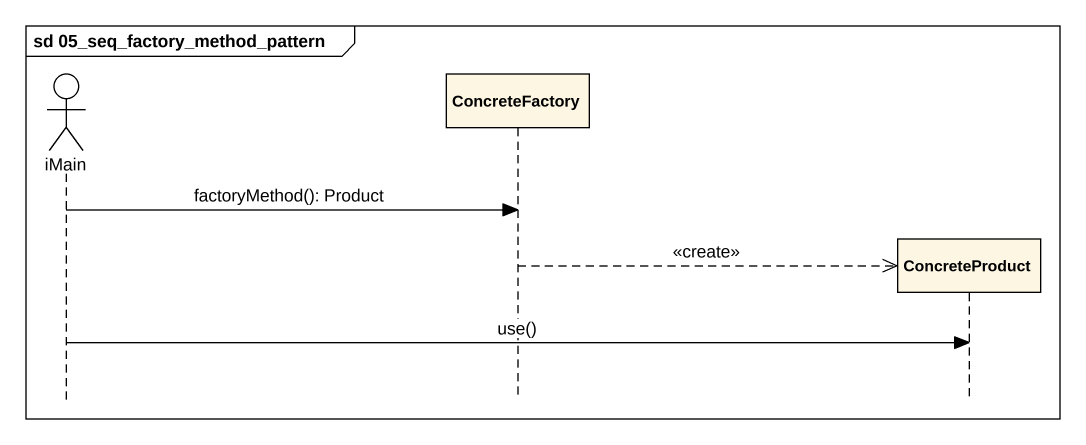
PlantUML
@startuml
mainframe sd 05_seq_factory_method_pattern
hide footbox
actor iMain
participant ConcreteFactory
participant ConcreteProduct

iMain -> ConcreteFactory : factoryMethod(): Product
ConcreteFactory -->> ConcreteProduct ** : <<create>>
iMain -> ConcreteProduct : use()
@enduml
